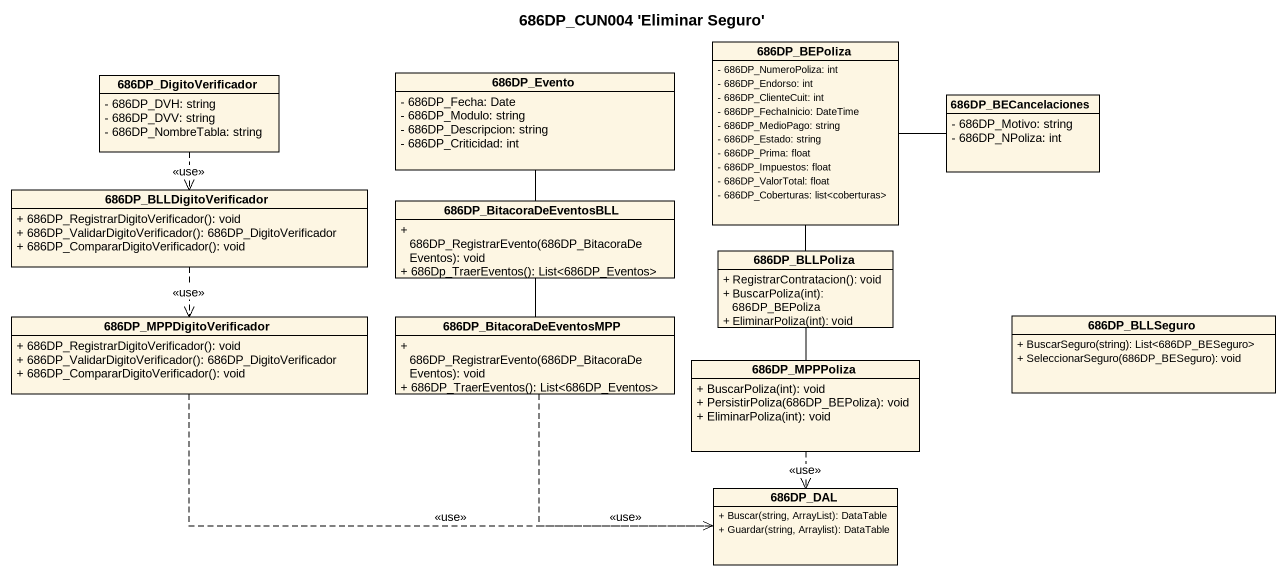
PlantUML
@startuml
title 686DP_CUN004 'Eliminar Seguro'
hide circle
hide empty members
skinparam classAttributeIconSize 0
class "686DP_BEPoliza" as c686DP_BEPoliza {
  - 686DP_NumeroPoliza: int
  - 686DP_Endorso: int
  - 686DP_ClienteCuit: int
  - 686DP_FechaInicio: DateTime
  - 686DP_MedioPago: string
  - 686DP_Estado: string
  - 686DP_Prima: float
  - 686DP_Impuestos: float
  - 686DP_ValorTotal: float
  - 686DP_Coberturas: list<coberturas>
}
class "686DP_DigitoVerificador" as c686DP_DigitoVerificador {
  - 686DP_DVH: string
  - 686DP_DVV: string
  - 686DP_NombreTabla: string
}
class "686DP_Evento" as c686DP_Evento {
  - 686DP_Fecha: Date
  - 686DP_Modulo: string
  - 686DP_Descripcion: string
  - 686DP_Criticidad: int
}
class "686DP_BECancelaciones" as c686DP_BECancelaciones {
  - 686DP_Motivo: string
  - 686DP_NPoliza: int
}
class "686DP_BLLDigitoVerificador" as c686DP_BLLDigitoVerificador {
  + 686DP_RegistrarDigitoVerificador(): void
  + 686DP_ValidarDigitoVerificador(): 686DP_DigitoVerificador
  + 686DP_CompararDigitoVerificador(): void
}
class "686DP_BitacoraDeEventosBLL" as c686DP_BitacoraDeEventosBLL {
  + 686DP_RegistrarEvento(686DP_BitacoraDeEventos): void
  + 686Dp_TraerEventos(): List<686DP_Eventos>
}
class "686DP_BLLPoliza" as c686DP_BLLPoliza {
  + RegistrarContratacion(): void
  + BuscarPoliza(int): 686DP_BEPoliza
  + EliminarPoliza(int): void
}
class "686DP_MPPDigitoVerificador" as c686DP_MPPDigitoVerificador {
  + 686DP_RegistrarDigitoVerificador(): void
  + 686DP_ValidarDigitoVerificador(): 686DP_DigitoVerificador
  + 686DP_CompararDigitoVerificador(): void
}
class "686DP_BitacoraDeEventosMPP" as c686DP_BitacoraDeEventosMPP {
  + 686DP_RegistrarEvento(686DP_BitacoraDeEventos): void
  + 686DP_TraerEventos(): List<686DP_Eventos>
}
class "686DP_MPPPoliza" as c686DP_MPPPoliza {
  + BuscarPoliza(int): void
  + PersistirPoliza(686DP_BEPoliza): void
  + EliminarPoliza(int): void
}
class "686DP_BLLSeguro" as c686DP_BLLSeguro {
  + BuscarSeguro(string): List<686DP_BESeguro>
  + SeleccionarSeguro(686DP_BESeguro): void
}
class "686DP_DAL" as c686DP_DAL {
  + Buscar(string, ArrayList): DataTable
  + Guardar(string, Arraylist): DataTable
}
c686DP_DigitoVerificador ..> c686DP_BLLDigitoVerificador : <<use>>
c686DP_Evento -- c686DP_BitacoraDeEventosBLL
c686DP_BECancelaciones -left- c686DP_BEPoliza
c686DP_BLLDigitoVerificador ..> c686DP_MPPDigitoVerificador : <<use>>
c686DP_BitacoraDeEventosBLL -- c686DP_BitacoraDeEventosMPP
c686DP_BLLPoliza -up- c686DP_BEPoliza
c686DP_BLLPoliza -- c686DP_MPPPoliza
c686DP_MPPDigitoVerificador .right.> c686DP_DAL : <<use>>
c686DP_BitacoraDeEventosMPP ..> c686DP_DAL : <<use>>
c686DP_MPPPoliza ..> c686DP_DAL : <<use>>
@enduml
